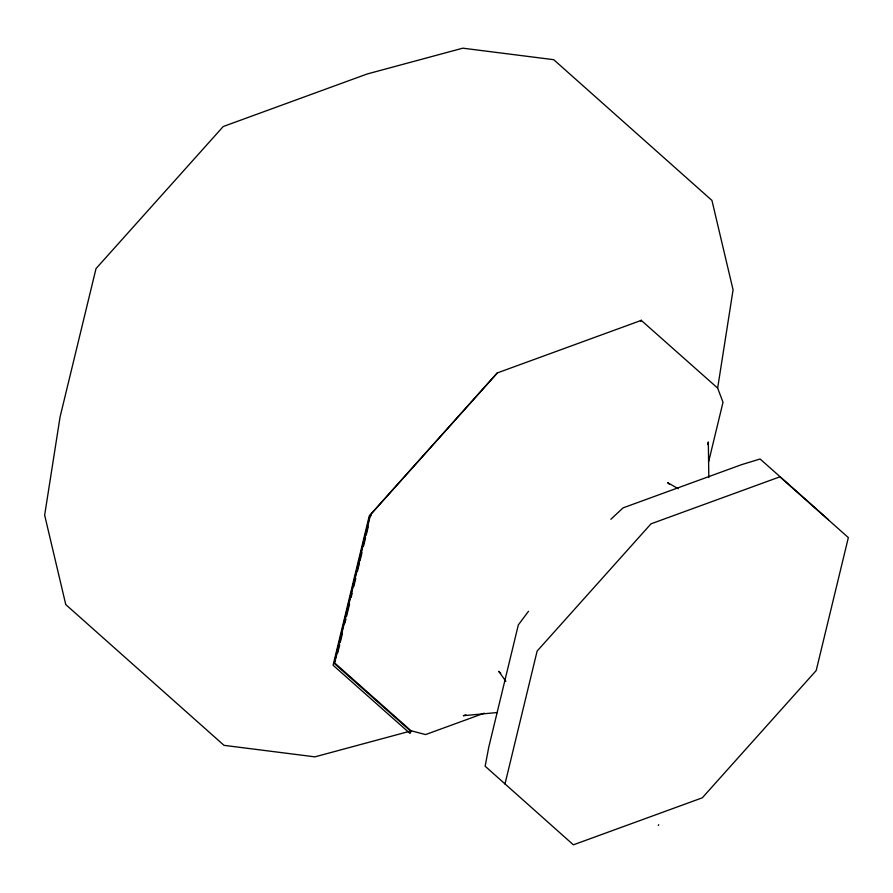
<?xml version="1.0" encoding="UTF-8"?>
<svg xmlns="http://www.w3.org/2000/svg" width="893" height="893" viewBox="0 0 893 893"><rect width="100%" height="100%" fill="white"/><g stroke="black" fill="none" stroke-linecap="round" stroke-linejoin="round"><path stroke-width="1.34" d="M708.718 461.402L723.017 402.263L717.648 388.098L733.075 289.879L711.944 200.434L553.727 59.686L462.808 48.177L367.19 73.974L223.228 126.527L96.02 268.592L60.077 416.931L44.65 515.149L65.781 604.594L223.998 745.342L314.916 756.851L409.195 731.423M371.142 514.714L370.55 514.669L334.685 662.952L410.992 730.742L425.604 734.571L484.24 713.183M337.721 652.928L339.686 644.791M340.345 642.078L342.309 633.952M344.932 623.102L345.915 619.039M346.573 616.326L349.52 604.126M351.161 597.35L352.143 593.287M353.784 586.511L355.749 578.374M357.39 571.598L359.354 563.472M360.013 560.759L361.978 552.622M363.618 545.846L365.583 537.72M366.242 535.007L368.206 526.87M504.969 784.043L537.128 651.075L651.019 523.823L779.935 476.817L848.35 537.597L816.191 670.554L702.3 797.817L573.384 844.823L485.145 766.216L488.75 747.229L518.331 624.921L528.5 611.292M707.68 444.625L708.328 441.935L708.819 477.543M369.869 515.964L370.55 514.669M497.312 372.928L370.104 514.982L334.161 663.332L410.546 731.054L411.494 730.72L409.976 733.421L333.089 665.24L369.267 515.92L370.829 516.031L371.376 513.743L497.312 372.928L641.274 320.375L717.648 388.098M658.308 825.478L658.733 824.719M610.868 519.268L623.102 507.86L741.692 464.617L760.11 458.991L828.525 519.771M410.546 731.054L411.494 730.72M465.9 714.757L463.3 715.717L497.267 712.525M678.267 488.694L667.607 482.644L669.661 484.464M500.772 673.166L498.718 671.335L505.873 681.303M641.274 320.375L641.018 321.067L640.404 320.654L641.274 320.375"/></g></svg>
